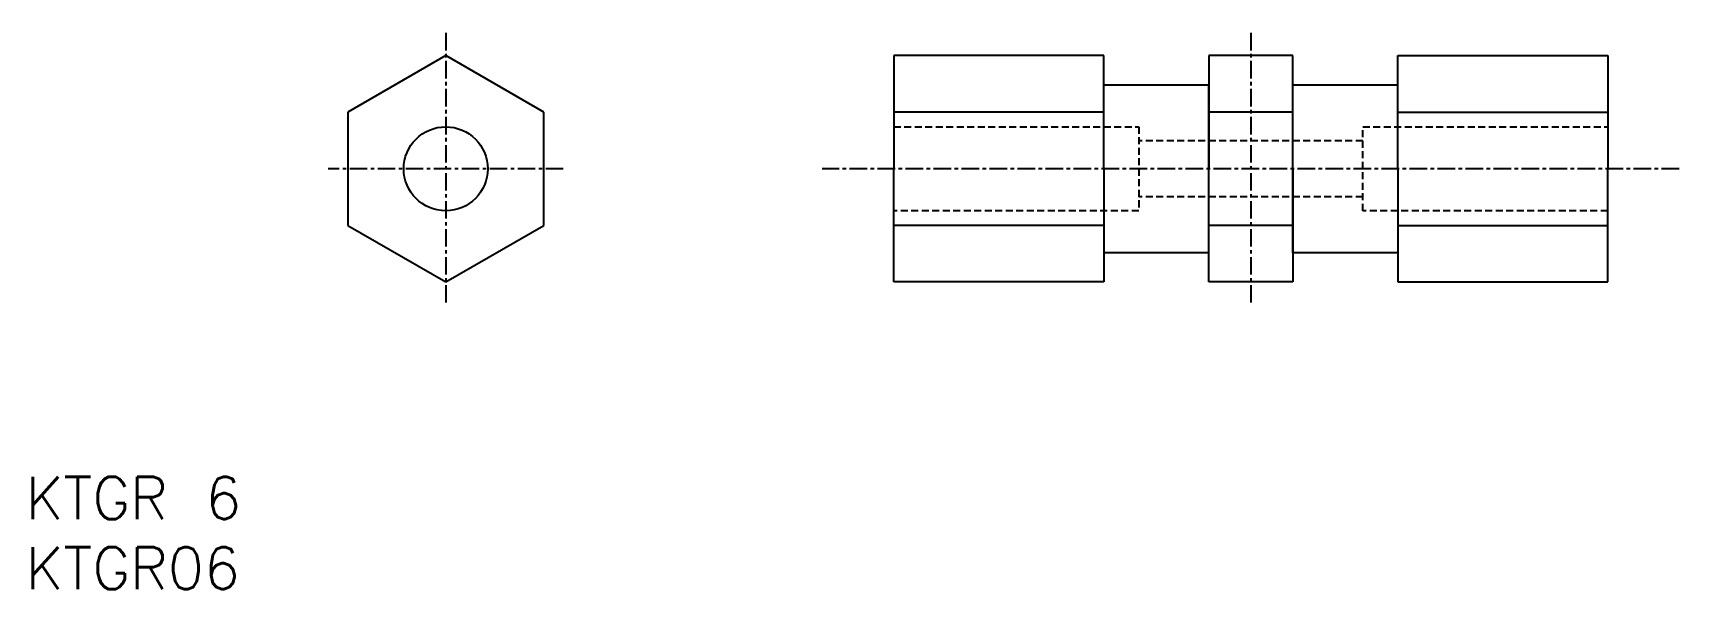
# Model space of a CAD drawing. Extents: x 1 to 118, y 0 to 40.
import ezdxf

# ---------------------------------------------------------------- set-up
doc = ezdxf.new("R2010")
doc.units = 0
doc.linetypes.add('CENTER', pattern=[2, 1.25, -0.25, 0.25, -0.25])
doc.linetypes.add('DASHED', pattern=[0.75, 0.5, -0.25])
doc.layers.get('0').update_dxf_attribs({"linetype": 'CONTINUOUS'})
doc.layers.add('CENTER', color=1, linetype='CENTER')
doc.styles.get("Standard").update_dxf_attribs({"font": 'txt.shx'})

# ---------------------------------------------------------------- blocks, each defined once
blk = doc.blocks.new('*U4')
at = {"color": 7, "linetype": 'CONTINUOUS'}
blk.add_text('KTGR06', height=3, dxfattribs=at).set_placement((0, 0))
blk = doc.blocks.new('*U5')
at = {"color": 7, "linetype": 'CONTINUOUS'}
blk.add_text('KTGR 6', height=3, dxfattribs=at).set_placement((0, 5))

msp = doc.modelspace()

# ---------------------------------------------------------------- linework, layer by layer
at = {"color": 7, "linetype": 'CONTINUOUS'}
for p, q in [((30, 38.08), (23, 34.04)), ((37, 34.04), (30, 38.08)), ((77, 38.08), (62, 38.08)), ((62, 38.08), (62, 30)), ((77, 30), (77, 38.08)), ((90.5, 38.08), (84.5, 38.08)), ((84.5, 38.08), (84.5, 30)), ((90.5, 30), (90.5, 38.08)), ((98, 30), (98, 38.08)), ((98, 38.08), (113, 38.08)), ((113, 38.08), (113, 30)), ((77, 36), (84.49, 36)), ((84.49, 36), (84.49, 24)), ((84.49, 36), (84.5, 36)), ((90.51, 36), (90.5, 36)), ((90.51, 24), (90.51, 36)), ((90.51, 36), (98, 36)), ((23, 34.04), (23, 25.96)), ((37, 25.96), (37, 34.04)), ((77, 34.04), (62, 34.04)), ((90.5, 34.04), (84.5, 34.04)), ((98, 34.04), (113, 34.04)), ((62, 21.92), (62, 30)), ((77, 30), (77, 21.92)), ((84.5, 21.92), (84.5, 30)), ((90.5, 30), (90.5, 21.92)), ((98, 30), (98, 21.92)), ((113, 21.92), (113, 30)), ((23, 25.96), (30, 21.92)), ((30, 21.92), (37, 25.96)), ((77, 25.96), (62, 25.96)), ((90.5, 25.96), (84.5, 25.96)), ((98, 25.96), (113, 25.96)), ((84.49, 24), (77, 24)), ((84.49, 24), (84.5, 24)), ((90.51, 24), (90.5, 24)), ((98, 24), (90.51, 24)), ((77, 21.92), (62, 21.92)), ((90.5, 21.92), (84.5, 21.92)), ((98, 21.92), (113, 21.92))]:
    msp.add_line(p, q, dxfattribs=at)
at = {"color": 3, "linetype": 'DASHED'}
for p, q in [((62, 33), (79.5, 33)), ((79.5, 33), (79.5, 27)), ((95.5, 27), (95.5, 33)), ((95.5, 33), (113, 33)), ((95.5, 32), (79.5, 32)), ((95.5, 28), (79.5, 28)), ((79.5, 27), (62, 27)), ((113, 27), (95.5, 27))]:
    msp.add_line(p, q, dxfattribs=at)
at = {"color": 7, "linetype": 'CONTINUOUS'}
msp.add_circle((30, 30), 3, dxfattribs=at)
at = {"layer": 'CENTER', "color": 1, "linetype": 'CENTER'}
for p, q in [((30, 39.7), (30, 20.3)), ((87.5, 39.7), (87.5, 20.3)), ((38.4, 30), (21.6, 30)), ((118.1, 30), (56.9, 30))]:
    msp.add_line(p, q, dxfattribs=at)

# ---------------------------------------------------------------- block references
at = {"color": 7, "linetype": 'CONTINUOUS'}
for name in ['*U5', '*U4']:
    msp.add_blockref(name, (0, 0), dxfattribs=at)

doc.saveas('drawing.dxf')
